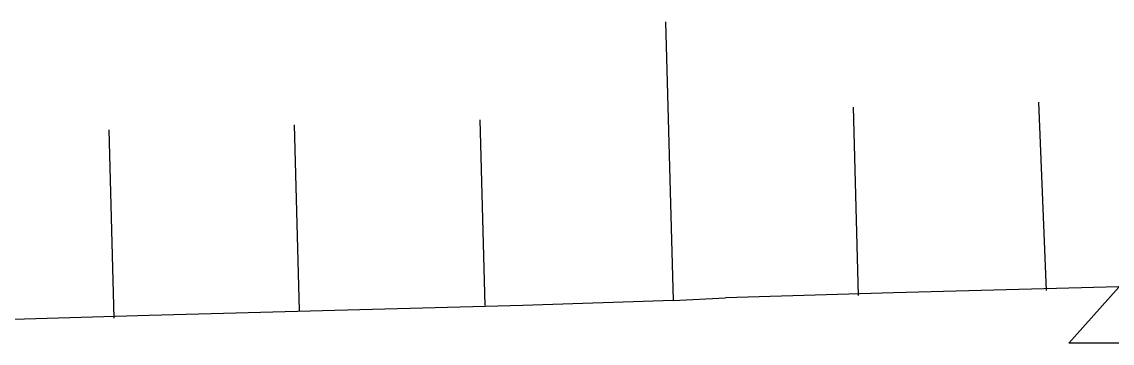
# Model space of a CAD drawing. Header units: metres. Extents: x 1 to 213, y 1 to 147.
# Drawn here: x 71.192 to 75.797, y 16.002 to 17.357 of the extents above; entities that cross this region are included whole.
import ezdxf

# ---------------------------------------------------------------- set-up
doc = ezdxf.new("R2010")
doc.units = ezdxf.units.M
doc.layers.add('00-BASE-ARQUITECTURA', color=8, linetype='Continuous')

msp = doc.modelspace()

# ---------------------------------------------------------------- linework, layer by layer
at = {"layer": '00-BASE-ARQUITECTURA'}
for points in [[(73.9104, 17.3567), (73.9422, 16.1819), (74.1644, 16.1925)], [(74.7254, 16.2031), (74.7042, 16.9968)], [(75.5191, 16.2242), (75.4874, 17.018)], [(71.5821, 16.1078), (71.5609, 16.9016)], [(72.3653, 16.1396), (72.3441, 16.9227)], [(73.1484, 16.1607), (73.1273, 16.9439)], [(76.0483, 16.4888), (75.8895, 16.002), (75.6143, 16.002), (76.0483, 16.4888)], [(76.4504, 16.256), (75.6673, 16.2348)], [(74.8735, 16.2137), (74.1644, 16.1925)], [(75.6673, 16.2348), (74.8735, 16.2137)], [(73.9422, 16.1819), (73.3072, 16.1607)], [(71.7303, 16.1184), (71.0106, 16.0972)], [(72.5134, 16.1396), (71.7303, 16.1184)], [(73.3072, 16.1607), (72.5134, 16.1396)]]:
    msp.add_lwpolyline(points, dxfattribs=at)

doc.saveas('drawing.dxf')
